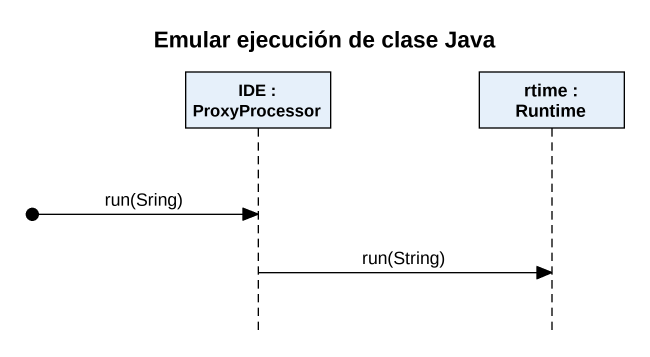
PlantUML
@startuml
title Emular ejecución de clase Java
hide footbox
participant "IDE : ProxyProcessor" as IDE
participant "rtime : Runtime" as rtime

[o-> IDE : run(Sring)
IDE -> rtime : run(String)
@enduml
